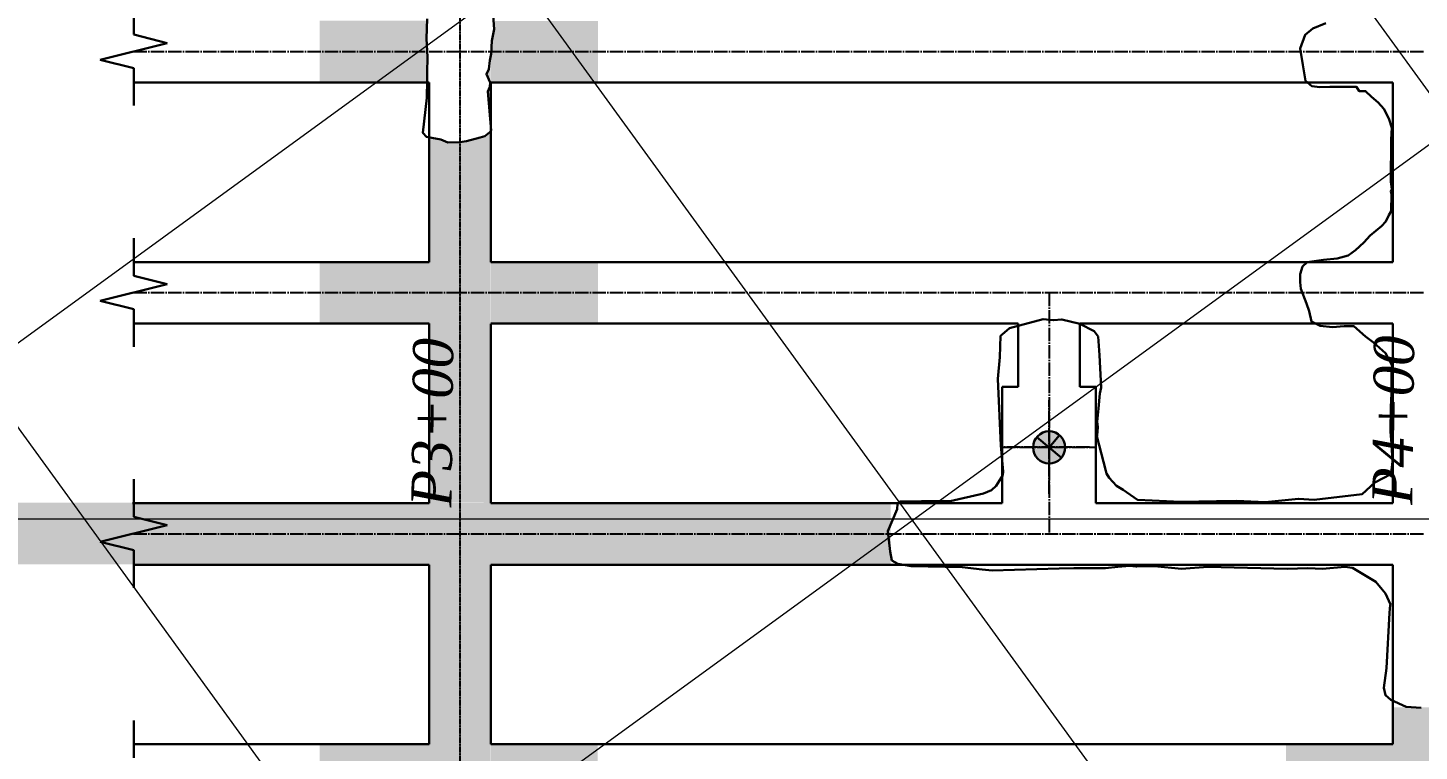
# Model space of a CAD drawing. Header units: millimetres. Extents: x -277 to 3473, y -747 to 1141.
# Drawn here: x 183.7 to 287.7, y 282.7 to 336.7 of the extents above; entities that cross this region are included whole.
import ezdxf

# ---------------------------------------------------------------- set-up
doc = ezdxf.new("R2010")
doc.units = ezdxf.units.MM
doc.linetypes.add('DASHDOT', pattern=[2.4, 2, -0.2, 0, -0.2])
doc.layers.add('Выработки_проект', color=4, linetype='Continuous', lineweight=30, plot=False)
doc.layers.add('Оси_проект', color=4, linetype='DASHDOT', lineweight=25, plot=False)
for name, color, linetype, lineweight in [('Выработки_факт', 7, 'Continuous', 30), ('Сетка_геол', 1, 'Continuous', 25), ('Сетка_коорд', 250, 'Continuous', 25)]:
    doc.layers.add(name, color=color, linetype=linetype, lineweight=lineweight)
doc.layers.add('ПРГР_2024 проходка квартал', color=7, linetype='Continuous')
doc.layers.add('ПРГР_2025 проходка квартал', color=5, linetype='Continuous')
doc.styles.add('Сетка_геол', font='timesi.ttf', dxfattribs={"height": 3})

msp = doc.modelspace()

# ---------------------------------------------------------------- hatches: boundary and pattern name
at = {"layer": 'ПРГР_2024 проходка квартал'}
h = msp.add_hatch(color=2, dxfattribs=at)
h.dxf.hatch_style = 1
h.paths.add_polyline_path([(573.71, 560.23), (573.71, 396.5), (578.31, 396.5), (578.31, 560.23)])
h.paths.add_polyline_path([(213.52, 97.81), (213.52, 103.73), (218.12, 103.73), (218.12, 95.22)])
h.paths.add_polyline_path([(213.7, 288.6), (213.7, 296.6), (218.3, 296.6), (218.3, 288.6)])
h.paths.add_polyline_path([(159.71, 439.36), (159.71, 445.6), (164.31, 445.6), (164.31, 439.36)])
h.paths.add_polyline_path([(146.31, 462.89), (146.31, 412.6), (141.71, 412.6), (141.71, 462.89)])
h.paths.add_polyline_path([(195.7, 473.26), (195.7, 490.99), (200.31, 490.99), (200.31, 473.4)])
h.paths.add_polyline_path([(205.52, 314.6), (205.52, 319.2), (213.7, 319.2), (213.7, 314.6)])
h.paths.add_polyline_path([(218.31, 314.57), (218.31, 319.17), (226.31, 319.17), (226.31, 314.57)])
h.paths.add_polyline_path([(591.71, 434.85), (591.71, 440.6), (596.31, 440.6), (596.31, 434.85)])
h.paths.add_polyline_path([(290.26, 254.61), (290.31, 254.46), (290.31, 285.93), (285.71, 285.93), (285.71, 254.29), (285.79, 254.4), (286.02, 254.72), (286.53, 254.95), (287.25, 255.13), (288.12, 255.25), (288.97, 255.3), (289.71, 255.1), (290.02, 255.04)])
h.paths.add_polyline_path([(290.31, 253.73), (290.29, 253.67), (290.31, 253.63)])
h.paths.add_polyline_path([(218.08, 331.91), (218.3, 329.24), (218.3, 334.56), (218.24, 334.22), (218.16, 333.57), (217.97, 333.2), (218.26, 332.58), (218.22, 332.24)])
h.paths.add_polyline_path([(218.3, 328.96), (218.22, 328.86), (217.86, 328.56), (217.5, 328.48), (216.48, 328.19), (215.98, 328.13), (215.1, 328.09), (214.56, 328.31), (213.89, 328.45), (213.71, 328.48), (213.71, 301.2), (218.31, 301.19)])
h = msp.add_hatch(color=2, dxfattribs=at)
h.dxf.hatch_style = 1
h.paths.add_polyline_path([(133.71, 427.6), (133.71, 432.2), (141.71, 432.2), (141.71, 427.6)])
h.paths.add_polyline_path([(133.71, 450.6), (133.71, 455.2), (141.71, 455.2), (141.71, 450.6)])
h.paths.add_polyline_path([(146.31, 422.6), (146.31, 427.2), (152.47, 427.2), (152.47, 422.6)])
h.paths.add_polyline_path([(205.52, 296.6), (205.52, 301.2), (248.19, 301.16), (248.19, 296.57)])
h.paths.add_polyline_path([(297.3, 242.57), (297.3, 247.17), (298.31, 247.17), (298.31, 242.57)])
h.paths.add_polyline_path([(285.71, 260.57), (285.71, 265.17), (277.71, 265.17), (277.71, 260.57)])
h.paths.add_polyline_path([(290.31, 260.57), (290.31, 265.17), (298.31, 265.17), (298.31, 260.57)])
h.paths.add_polyline_path([(285.71, 278.57), (285.71, 283.17), (277.71, 283.17), (277.71, 278.57)])
h.paths.add_polyline_path([(290.31, 278.57), (290.31, 283.17), (346.89, 283.17), (346.89, 278.57)])
h.paths.add_polyline_path([(560.31, 404.56), (560.31, 409.16), (573.71, 409.16), (573.71, 404.56)])
h.paths.add_polyline_path([(578.31, 404.6), (578.31, 409.2), (586.27, 409.2), (586.27, 404.6)])
h.paths.add_polyline_path([(565.71, 422.56), (565.71, 427.17), (573.71, 427.17), (573.71, 422.57)])
h.paths.add_polyline_path([(539.79, 440.57), (539.79, 445.17), (573.71, 445.17), (573.71, 440.57)])
h.paths.add_polyline_path([(578.31, 440.6), (578.31, 445.2), (604.34, 445.2), (604.34, 440.6)])
h.paths.add_polyline_path([(578.31, 422.57), (578.31, 427.17), (586.27, 427.17), (586.27, 422.57)])
h.paths.add_polyline_path([(532.41, 458.56), (532.41, 463.17), (573.71, 463.17), (573.71, 458.56)])
h.paths.add_polyline_path([(578.31, 458.6), (578.31, 463.2), (586.27, 463.2), (586.27, 458.6)])
h.paths.add_polyline_path([(539.87, 476.56), (539.87, 481.16), (573.71, 481.16), (573.71, 476.56)])
h.paths.add_polyline_path([(578.31, 481.6), (578.31, 486.2), (586.27, 486.2), (586.27, 481.6)])
h.paths.add_polyline_path([(538.2, 499.56), (538.2, 504.17), (573.71, 504.17), (573.71, 499.56)])
h.paths.add_polyline_path([(578.31, 504.6), (578.31, 509.2), (586.27, 509.2), (586.27, 504.6)])
h.paths.add_polyline_path([(578.31, 527.6), (578.31, 532.2), (586.27, 532.2), (586.27, 527.6)])
h.paths.add_polyline_path([(565.71, 545.62), (565.71, 550.23), (573.71, 550.23), (573.71, 545.62)])
h.paths.add_polyline_path([(493.71, 332.57), (493.71, 337.17), (501.71, 337.17), (501.71, 332.57)])
h.paths.add_polyline_path([(506.31, 332.56), (506.31, 337.16), (510.01, 337.16), (510.01, 332.56)])
h.paths.add_polyline_path([(510.01, 332.54), (510.01, 337.14), (514.12, 337.14), (514.12, 332.54)])
h.paths.add_polyline_path([(537.08, 522.68), (536.69, 522.57), (539.16, 522.57), (538.49, 522.63)])
h.paths.add_polyline_path([(543.15, 527.17), (543.45, 526.79), (543.68, 525.87), (543.72, 524.69), (543.12, 523.39), (542.49, 523.03), (542.33, 522.92), (541.48, 522.63), (541.2, 522.57), (573.71, 522.57), (573.71, 527.17)])
h.paths.add_polyline_path([(213.55, 332.6), (213.56, 333.33), (213.57, 334.46), (213.5, 335.85), (213.54, 337.2), (205.52, 337.2), (205.52, 332.6)])
h.paths.add_polyline_path([(218.51, 337.17), (218.56, 336.56), (218.38, 335.68), (218.33, 334.71), (218.31, 334.57), (218.31, 332.57), (226.31, 332.57), (226.31, 337.17)])
h.paths.add_polyline_path([(162.95, 445.61), (162.76, 445.6), (162.95, 445.6)])
h.paths.add_polyline_path([(159.79, 445.6), (159.07, 445.63), (157.81, 445.69), (156.61, 445.62), (155.76, 445.66), (155.47, 445.72), (155.22, 445.74), (154.98, 445.8), (154.53, 446.12), (154.17, 447.04), (154.02, 448), (154.26, 449.13), (154.52, 449.72), (154.69, 450.2), (146.31, 450.2), (146.31, 445.6)])
h.paths.add_polyline_path([(493.7, 314.57), (493.7, 319.17), (501.7, 319.17), (501.7, 314.57)])
h.paths.add_polyline_path([(510, 314.54), (510, 319.14), (514.12, 319.14), (514.12, 314.54)])
h.paths.add_polyline_path([(506.59, 314.56), (506.59, 319.16), (510.01, 319.16), (510.01, 314.56)])
at = {"layer": 'ПРГР_2025 проходка квартал'}
h = msp.add_hatch(color=3, dxfattribs=at)
h.dxf.hatch_style = 1
h.paths.add_polyline_path([(159.7, 301.2), (159.7, 305.36), (164.3, 305.36), (164.3, 301.2)])
h.paths.add_polyline_path([(159.7, 314.6), (159.7, 319.2), (164.3, 319.2), (164.3, 314.6)])
h.paths.add_polyline_path([(177.71, 309.89), (177.71, 319.2), (182.31, 319.2), (182.31, 309.89)])
h.paths.add_polyline_path([(141.71, 360.57), (141.71, 412.6), (146.31, 412.6), (146.31, 360.57)])
h.paths.add_polyline_path([(213.71, 270.8), (213.71, 288.6), (218.3, 288.6), (218.3, 270.8)])
h = msp.add_hatch(color=3, dxfattribs=at)
h.dxf.hatch_style = 1
h.paths.add_polyline_path([(224.91, 404.57), (224.91, 409.17), (276.79, 409.17), (276.79, 404.57)])
h.paths.add_polyline_path([(224.84, 386.57), (224.84, 391.17), (276.97, 391.17), (276.97, 386.57)])
h.paths.add_polyline_path([(151.7, 301.2), (151.7, 296.6), (205.52, 296.6), (205.52, 301.2)])
h.paths.add_polyline_path([(146.31, 386.57), (146.31, 391.2), (154.31, 391.21), (154.31, 386.58)])
h.paths.add_polyline_path([(146.31, 368.57), (146.31, 373.2), (154.31, 373.21), (154.31, 368.58)])
h.paths.add_polyline_path([(146.31, 404.6), (146.31, 409.2), (154.31, 409.2), (154.31, 404.6)])
h.paths.add_polyline_path([(138.01, 404.58), (138.01, 409.2), (141.7, 409.2), (141.7, 404.58)])
h.paths.add_polyline_path([(138.01, 386.58), (138.01, 391.2), (141.71, 391.2), (141.71, 386.58)])
h.paths.add_polyline_path([(138.01, 368.58), (138.01, 373.2), (141.7, 373.2), (141.7, 368.58)])
h.paths.add_polyline_path([(205.52, 278.6), (205.52, 283.2), (213.7, 283.2), (213.7, 278.6)])
h.paths.add_polyline_path([(218.31, 278.57), (218.31, 283.17), (226.3, 283.17), (226.3, 278.57)])
h = msp.add_hatch(color=1, dxfattribs=at)
h.dxf.hatch_style = 1
edge = h.paths.add_edge_path()
edge.add_arc((324, 309.86), 1.55, 90, 450)
edge = h.paths.add_edge_path()
edge.add_arc((260.02, 305.36), 1.2, 90, 450)
edge = h.paths.add_edge_path()
edge.add_arc((479.02, 305.36), 1.2, 90, 450)
edge = h.paths.add_edge_path()
edge.add_arc((522.01, 118.86), 0.579, 90, 450)

# ---------------------------------------------------------------- linework, layer by layer
at = {"layer": 'Выработки_проект'}
for p, q in [((213.7, 332.57), (191.62, 332.57)), ((213.7, 332.57), (191.62, 332.57)), ((285.7, 332.57), (218.3, 332.57)), ((285.7, 332.57), (218.3, 332.57)), ((285.7, 332.57, 0), (282.01, 332.57, 0)), ((213.7, 319.17), (191.62, 319.17)), ((213.7, 319.17), (191.62, 319.17)), ((285.7, 319.17), (218.3, 319.17)), ((257.72, 319.17), (218.3, 319.17)), ((285.7, 319.17), (257.72, 319.17)), ((213.7, 314.57), (191.62, 314.57)), ((213.7, 314.57), (191.62, 314.57)), ((257.72, 314.57), (218.3, 314.57)), ((257.72, 314.57), (218.3, 314.57)), ((285.7, 314.57), (262.32, 314.57)), ((285.7, 314.57), (262.32, 314.57)), ((256.52, 309.86), (256.52, 301.17)), ((256.52, 309.86), (257.72, 309.86)), ((263.52, 309.86), (262.32, 309.86)), ((263.52, 309.86), (263.52, 301.17)), ((213.7, 301.16), (191.52, 301.16)), ((213.7, 301.16), (191.52, 301.16)), ((256.52, 301.16), (218.3, 301.16)), ((256.52, 301.16), (218.3, 301.16)), ((285.7, 301.16), (263.52, 301.16)), ((285.7, 301.16), (263.52, 301.16)), ((213.7, 296.56), (191.62, 296.56)), ((213.7, 296.56), (191.62, 296.56)), ((285.7, 296.56), (218.3, 296.56)), ((256.32, 296.56), (218.3, 296.56)), ((285.7, 296.56), (256.52, 296.56)), ((213.7, 283.16), (191.62, 283.16)), ((213.7, 283.16), (191.62, 283.16)), ((285.7, 283.16), (218.3, 283.16)), ((285.7, 283.16), (218.3, 283.16)), ((285.7, 283.16, 0), (282.01, 283.16, 0))]:
    msp.add_line(p, q, dxfattribs=at)
for points in [[(191.62, 337.45), (191.62, 336.15)], [(191.62, 336.15), (194.12, 335.52)], [(194.12, 335.52), (189.12, 334.27)], [(189.12, 334.27), (191.62, 333.65)], [(191.62, 333.65), (191.62, 332.35)], [(191.62, 332.35), (191.62, 330.85)], [(213.7, 319.17), (213.7, 332.57)], [(218.3, 319.16), (218.3, 332.56)], [(285.7, 319.17), (285.7, 332.57)], [(191.62, 319.45), (191.62, 320.95)], [(191.62, 319.45), (191.62, 318.15)], [(191.62, 318.15), (194.12, 317.52)], [(194.12, 317.52), (189.12, 316.27)], [(189.12, 316.27), (191.62, 315.65)], [(191.62, 315.65), (191.62, 314.35)], [(191.62, 314.35), (191.62, 312.85)], [(213.7, 301.17), (213.7, 314.57)], [(218.3, 301.16), (218.3, 314.56)], [(257.72, 309.86), (257.72, 314.57)], [(262.32, 309.86), (262.32, 314.57)], [(285.7, 301.17), (285.7, 314.57)], [(191.62, 301.45), (191.62, 302.95)], [(191.62, 301.45), (191.62, 300.15)], [(194.12, 299.52), (189.12, 298.27)], [(191.62, 300.15), (194.12, 299.52)], [(189.12, 298.27), (191.62, 297.65)], [(191.62, 297.65), (191.62, 296.35)], [(191.62, 296.35), (191.62, 294.85)], [(213.7, 283.17), (213.7, 296.57)], [(218.3, 283.16), (218.3, 296.56)], [(285.7, 283.17), (285.7, 296.57)], [(191.62, 283.45), (191.62, 284.95)], [(191.62, 283.45), (191.62, 282.15)]]:
    msp.add_lwpolyline(points, dxfattribs=at)
at = {"layer": 'Выработки_факт', "color": 4}
for p, q in [((259.1, 306.1), (260.94, 304.56)), ((260.79, 306.25), (260.02, 305.33)), ((260.02, 305.33), (260.94, 304.56))]:
    msp.add_line(p, q, dxfattribs=at)
at = {"layer": 'Выработки_факт', "linetype": 'ByBlock'}
for points in [[(218.35, 339.25), (218.56, 336.56), (218.38, 335.68), (218.33, 334.71), (218.24, 334.22), (218.16, 333.57), (217.97, 333.2), (218.26, 332.58), (218.22, 332.24), (218.08, 331.91), (218.33, 328.98), (218.22, 328.86), (217.86, 328.56), (217.5, 328.48), (216.48, 328.19), (215.98, 328.13), (215.1, 328.09), (214.56, 328.31), (213.89, 328.45), (213.49, 328.52), (213.22, 328.82), (213.52, 331.44), (213.53, 331.92), (213.55, 332.28), (213.56, 333.33), (213.57, 334.46), (213.5, 335.85), (213.54, 337.32)], [(287.82, 285.89), (286.7, 285.95), (285.56, 286.47), (285.15, 286.83), (285.03, 287.37), (285.22, 288.84), (285.45, 292.97), (285.45, 292.97), (285.51, 293.58), (285.52, 293.6), (285.16, 294.41), (284.91, 294.72), (284.44, 295.29), (282.68, 296.33), (282.12, 296.42), (280.46, 296.27), (279.35, 296.32), (277.82, 296.26), (271.87, 296.42), (269.92, 296.27), (267.9, 296.47), (266.58, 296.44), (266.5, 296.44), (266.06, 296.48), (265.16, 296.42), (264.23, 296.31), (261.88, 296.31), (260.78, 296.28), (255.77, 296.15), (255.03, 296.22), (253.53, 296.4), (249.71, 296.46), (248.71, 296.63), (248.28, 296.89), (248.14, 297.55), (247.96, 299.08), (248.68, 300.72), (248.69, 301.11), (248.87, 301.29), (252.1, 301.35), (252.64, 301.31), (255.13, 301.9), (255.71, 302.14), (256.07, 302.46), (256.57, 303.26), (256.6, 303.52), (256.41, 305.46), (256.2, 310.44), (256.35, 312.07), (256.4, 313.66), (256.51, 313.77), (257.05, 314.24), (259.58, 314.9), (260.36, 314.83), (260.96, 314.89), (262.32, 314.56), (263.4, 314), (263.69, 313.61), (263.78, 312.22), (263.92, 309.8), (263.82, 309.36), (263.72, 308.23), (263.61, 307.23), (263.66, 306.86), (263.66, 306.85), (263.61, 306.22), (263.59, 306.16), (264.26, 303.58), (264.31, 303.38), (264.52, 303.07), (264.79, 302.77), (265.06, 302.47), (265.55, 302.16), (266.63, 301.42), (266.65, 301.41), (269.86, 301.27), (272.52, 301.32), (274.06, 301.33), (276.16, 301.23), (278.65, 301.49), (279.82, 301.41), (283.41, 301.83), (284.37, 302.7), (285.56, 303.32), (285.56, 303.35), (285.58, 303.41), (285.68, 304.28), (285.6, 305.59), (285.54, 306.49), (285.55, 308.36), (285.6, 309.36), (285.6, 310.55), (285.64, 311.47), (285.46, 311.81), (285.46, 311.81), (285.16, 312.36), (284.25, 313.17), (283.66, 313.6), (282.8, 314.37), (282.07, 314.39), (281.2, 314.32), (280.27, 314.41), (279.62, 314.73), (279.45, 315.49), (279.26, 316.07), (278.84, 317.18), (278.78, 317.68), (278.78, 317.72), (278.78, 318.26), (278.96, 318.84), (279.3, 319.16), (280.53, 319.34), (281.54, 319.44), (282.36, 319.65), (282.92, 320.06), (283.53, 320.64), (284.01, 321.15), (284.86, 321.85), (285.17, 322.2), (285.41, 322.67), (285.59, 322.98), (285.61, 324.23), (285.55, 324.43), (285.62, 324.61), (285.56, 325.15), (285.59, 328.31), (285.64, 329.18), (285.4, 329.89), (285.03, 330.6), (284.61, 331.08), (284.1, 331.51), (283.67, 331.94), (283.2, 331.92), (282.99, 332.25), (282.01, 332.26), (280.99, 332.26), (280.24, 332.23), (279.65, 332.31), (279.17, 332.71), (278.98, 333.9), (278.77, 335.11), (279.15, 336.13), (279.72, 336.62), (280.71, 337.01)]]:
    msp.add_lwpolyline(points, dxfattribs=at)
at = {"layer": 'Выработки_факт', "color": 4}
msp.add_circle((260.02, 305.33), 1.2, dxfattribs=at)
at = {"layer": 'Оси_проект', "ltscale": 0.5}
for p, q in [((260.02, 301.86), (260.02, 308.86)), ((260.02, 301.86), (260.02, 308.86)), ((256.52, 305.36), (263.52, 305.36)), ((256.52, 305.36), (263.52, 305.36))]:
    msp.add_line(p, q, dxfattribs=at)
at = {"layer": 'Оси_проект', "ltscale": 0.2}
msp.add_lwpolyline([(216, 511.87), (216, 93.57)], dxfattribs=at)
at = {"layer": 'Оси_проект', "ltscale": 0.5}
for points in [[(216, 334.87), (191.49, 334.87)], [(288, 334.87), (216, 334.87)], [(216, 316.87), (191.49, 316.87)], [(288, 316.87), (216, 316.87)], [(260.02, 316.87), (260.02, 298.86)], [(216, 298.86), (191.48, 298.86)], [(288, 298.86), (216, 298.86)]]:
    msp.add_lwpolyline(points, dxfattribs=at)
at = {"layer": 'Оси_проект', "ltscale": 0.5, "elevation": 31}
msp.add_lwpolyline([(263.05, 305.36), (256.67, 305.36)], dxfattribs=at)
at = {"layer": 'Сетка_геол', "linetype": 'Continuous', "lineweight": 15}
msp.add_line((216.01, -100), (216, 600), dxfattribs=at)
at = {"layer": 'Сетка_геол', "linetype": 'Continuous', "lineweight": 15, "extrusion": (-5.44848e-07, 1, 0)}
msp.add_line((72.01, 299.99), (720.01, 300), dxfattribs=at)
at = {"layer": 'Сетка_коорд', "linetype": 'ByBlock', "lineweight": 0, "ltscale": 0.2}
for p, q in [((72.01, 170.72), (662.85, 600)), ((72.01, 232.53), (577.79, 600)), ((602.16, -100), (93.58, 600)), ((540.36, -100), (72.01, 544.63)), ((478.56, -100), (72.01, 459.56))]:
    msp.add_line(p, q, dxfattribs=at)

# ---------------------------------------------------------------- texts
at = {"layer": 'Сетка_геол', "linetype": 'Continuous', "lineweight": 15, "char_height": 3, "width": 6.4704, "attachment_point": 1, "rotation": 89.3405, "style": 'Сетка_геол'}
for s, insert in [('Р3+00', (212.36, 300.89)), ('Р4+00', (284.16, 301.08))]:
    msp.add_mtext(s, dxfattribs=dict(at, insert=insert))

doc.saveas('drawing.dxf')
